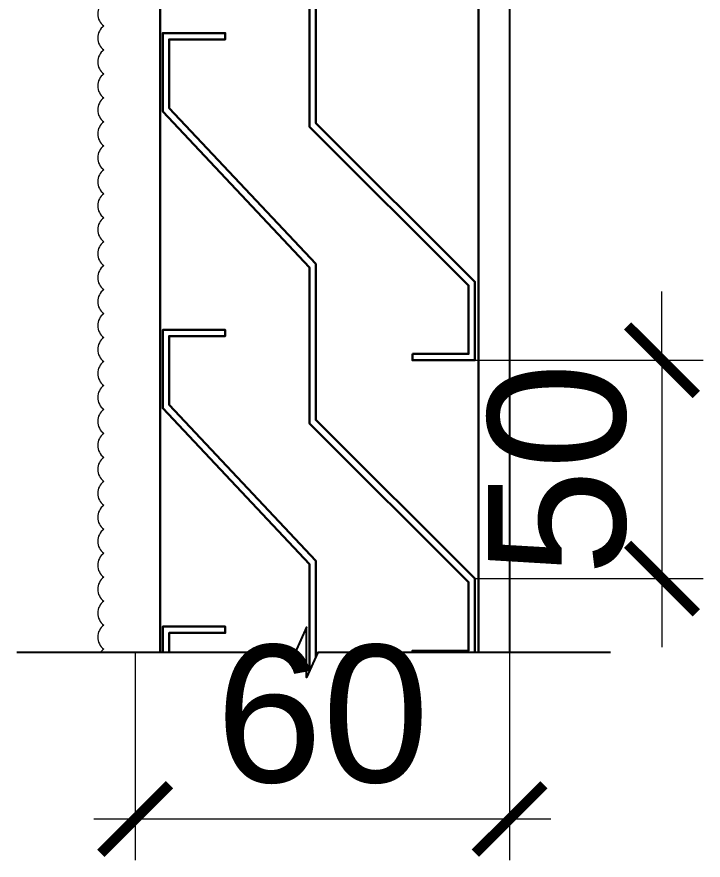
# Model space of a CAD drawing. Header units: millimetres. Extents: x -547695 to 905972, y -1055718 to 167349.
# Drawn here: x -513740 to -512948, y -1032551 to -1031578 of the extents above; entities that cross this region are included whole.
import ezdxf

# ---------------------------------------------------------------- set-up
doc = ezdxf.new("R2010")
doc.units = ezdxf.units.MM
doc.layers.get('DEFPOINTS').update_dxf_attribs({"color": 1, "lineweight": 25})
for name, color, linetype, lineweight in [('View-XTD-CT Cua$0$View-XĐL-CT Cửa$0$KT-Dim', 5, 'Continuous', 15), ('View-XTD-CT Cua$0$View-XĐL-CT Cửa$0$KT-NetThay', 7, 'Continuous', 18), ('View-XTD-CT Cua$0$View-XĐL-CT Cửa$0$Netmanh - Vietduc', 149, 'Continuous', 25), ('View-XTD-CT Cua$0$View-XĐL-CT Cửa$0$Profile - Vietduc', 14, 'Continuous', 30)]:
    doc.layers.add(name, color=color, linetype=linetype, lineweight=lineweight)
doc.styles.add('View-XTD-CT Cua$0$View-XĐL-CT Cửa$0$GM-Arial', font='arial.ttf')
doc.dimstyles.new('View-XTD-CT Cua$0$View-XĐL-CT Cửa$0$GM_DIM50', dxfattribs={"dimscale": 0.5, "dimtxt": 220, "dimasz": 110, "dimexe": 66, "dimexo": 0, "dimgap": 55, "dimtad": 1, "dimdec": 0, "dimzin": 0, "dimdsep": 46, "dimtxsty": 'View-XTD-CT Cua$0$View-XĐL-CT Cửa$0$GM-Arial', "dimblk": 'View-XTD-CT Cua$0$View-XĐL-CT Cửa$0$_ArchTick', "dimcen": 150, "dimdle": 66, "dimclrd": 256, "dimclre": 256, "dimclrt": 6, "dimadec": 0, "dimazin": 0, "dimtfac": 1, "dimtdec": 0, "dimtix": 1, "dimtmove": 2, "dimatfit": 3, "dimfxl": 1, "dimtvp": 0.833333, "dimtolj": 1, "dimtzin": 0, "dimarcsym": 0})

# ---------------------------------------------------------------- blocks, each defined once
blk = doc.blocks.new('View-XTD-CT Cua$0$View-XĐL-CT Cửa$0$_ArchTick')
at = {"color": 0, "linetype": 'ByBlock', "const_width": 0.15}
blk.add_lwpolyline([(-0.5, -0.5), (0.5, 0.5)], dxfattribs=at)
blk = doc.blocks.new('*D240')
at = {"layer": 'DEFPOINTS', "color": 0, "transparency": 16777216}
for p in [(-1983.99, 4808.92), (-1983.99, 4633.92), (-1834.17, 4633.92)]:
    blk.add_point(p, dxfattribs=at)
at = {"layer": 'View-XTD-CT Cua$0$View-XĐL-CT Cửa$0$KT-Dim', "lineweight": -2, "transparency": 16777216}
for p, q in [((-1834.17, 4808.92), (-1834.17, 4863.92)), ((-1983.99, 4808.92), (-1801.17, 4808.92)), ((-1834.17, 4808.92), (-1834.17, 4633.92)), ((-1983.99, 4633.92), (-1801.17, 4633.92)), ((-1834.17, 4633.92), (-1834.17, 4578.92))]:
    blk.add_line(p, q, dxfattribs=at)
at = {"layer": 'View-XTD-CT Cua$0$View-XĐL-CT Cửa$0$KT-Dim', "lineweight": -2, "transparency": 16777216, "xscale": 55, "yscale": 55, "zscale": 55}
for p, rotation in [((-1834.17, 4808.92), 270), ((-1834.17, 4633.92), 90)]:
    blk.add_blockref('View-XTD-CT Cua$0$View-XĐL-CT Cửa$0$_ArchTick', p, dxfattribs=dict(at, rotation=rotation))
at = {"layer": 'View-XTD-CT Cua$0$View-XĐL-CT Cửa$0$KT-Dim', "color": 6, "transparency": 16777216, "insert": (-1917.84, 4721.42), "char_height": 110, "attachment_point": 5, "rotation": 90, "style": 'View-XTD-CT Cua$0$View-XĐL-CT Cửa$0$GM-Arial'}
blk.add_mtext('\\A1;50', dxfattribs=at)
blk = doc.blocks.new('*D249')
at = {"layer": 'DEFPOINTS', "color": 0, "transparency": 16777216}
for p in [(-2256.15, 4574.7), (-1956.15, 4574.7), (-1956.15, 4441.2)]:
    blk.add_point(p, dxfattribs=at)
at = {"layer": 'View-XTD-CT Cua$0$View-XĐL-CT Cửa$0$KT-Dim', "lineweight": -2, "transparency": 16777216}
for p, q in [((-2256.15, 4574.7), (-2256.15, 4408.2)), ((-1956.15, 4574.7), (-1956.15, 4408.2)), ((-2289.15, 4441.2), (-1923.15, 4441.2))]:
    blk.add_line(p, q, dxfattribs=at)
at = {"layer": 'View-XTD-CT Cua$0$View-XĐL-CT Cửa$0$KT-Dim', "lineweight": -2, "transparency": 16777216, "xscale": 55, "yscale": 55, "zscale": 55, "rotation": 180}
blk.add_blockref('View-XTD-CT Cua$0$View-XĐL-CT Cửa$0$_ArchTick', (-2256.15, 4441.2), dxfattribs=at)
at = {"layer": 'View-XTD-CT Cua$0$View-XĐL-CT Cửa$0$KT-Dim', "lineweight": -2, "transparency": 16777216, "xscale": 55, "yscale": 55, "zscale": 55}
blk.add_blockref('View-XTD-CT Cua$0$View-XĐL-CT Cửa$0$_ArchTick', (-1956.15, 4441.2), dxfattribs=at)
at = {"layer": 'View-XTD-CT Cua$0$View-XĐL-CT Cửa$0$KT-Dim', "color": 6, "transparency": 16777216, "insert": (-2106.15, 4524.87), "char_height": 110, "attachment_point": 5, "style": 'View-XTD-CT Cua$0$View-XĐL-CT Cửa$0$GM-Arial'}
blk.add_mtext('\\A1;60', dxfattribs=at)
blk = doc.blocks.new('View-XTD-CT Cua$0$View-XĐL-CT Cửa$0$A$C77827696')
at = {"layer": 'View-XTD-CT Cua$0$View-XĐL-CT Cửa$0$KT-NetThay'}
for points in [[(-2281.15, 5096.02, 0.520567), (-2281.15, 5076.81, 0.520567), (-2281.15, 5057.6, 0.520567), (-2281.15, 5038.39, 0.520567), (-2281.15, 5019.18, 0.520567), (-2281.15, 4999.97, 0.520567), (-2281.15, 4980.76, 0.520567), (-2281.15, 4961.55, 0.520567), (-2281.15, 4942.34, 0.520567), (-2281.15, 4923.13, 0.520567), (-2281.15, 4903.92, 0.520567), (-2281.15, 4884.71, 0.520567), (-2281.15, 4865.5, 0.520567), (-2281.15, 4846.29, 0.520567), (-2281.15, 4827.08, 0.520567), (-2281.15, 4807.87, 0.520567), (-2281.15, 4788.66, 0.520567), (-2281.15, 4769.45, 0.520567), (-2281.15, 4750.24, 0.520567), (-2281.15, 4731.03, 0.520567), (-2281.15, 4711.82, 0.520567), (-2281.15, 4692.61, 0.520567), (-2281.15, 4673.4, 0.520567), (-2281.15, 4654.19, 0.520567), (-2281.15, 4634.98)], [(-2281.15, 4634.98, 0.520567), (-2281.15, 4615.77, 0.520567), (-2281.15, 4596.56, 0.520567), (-2281.15, 4577.35, 0.081366), (-2283.86, 4574.7, 0.081366)]]:
    blk.add_lwpolyline(points, format="xyb", dxfattribs=at)
at = {"layer": 'View-XTD-CT Cua$0$View-XĐL-CT Cửa$0$Netmanh - Vietduc'}
blk.add_line((-1956.15, 5308.92), (-1956.15, 4574.7), dxfattribs=at)
at = {"layer": 'View-XTD-CT Cua$0$View-XĐL-CT Cửa$0$Netmanh - Vietduc', "ltscale": 100}
blk.add_lwpolyline([(-1875.47, 4574.7), (-2109.88, 4574.7), (-2118.96, 4554.53), (-2118.96, 4594.88), (-2128.03, 4574.7), (-2350.88, 4574.7)], dxfattribs=at)
at = {"layer": 'View-XTD-CT Cua$0$View-XĐL-CT Cửa$0$Profile - Vietduc'}
for p, q in [((-2236.15, 4574.7), (-2236.15, 5308.92)), ((-1981.15, 4574.7), (-1981.15, 5308.92))]:
    blk.add_line(p, q, dxfattribs=at)
blk.add_lwpolyline([(-2033.99, 4813.92), (-2033.99, 4808.92), (-1983.99, 4808.92), (-1983.99, 4871.77), (-2111.49, 4998.92), (-2111.49, 5123.92), (-2228.99, 5248.89), (-2228.99, 5303.92), (-2183.99, 5303.92), (-2183.99, 5308.92), (-2233.99, 5308.92), (-2233.99, 5246.16), (-2116.49, 5121.18), (-2116.49, 4996.07), (-1988.99, 4868.92), (-1988.99, 4813.92)], close=True, dxfattribs=at)
for points in [[(-1983.99, 4574.7), (-1983.99, 4633.92), (-2111.49, 4761.07), (-2111.49, 4886.06), (-2228.99, 5011.04), (-2228.99, 5066.06), (-2183.99, 5066.06), (-2183.99, 5071.06), (-2233.99, 5071.06), (-2233.99, 5008.3), (-2116.49, 4883.33), (-2116.49, 4758.22), (-1988.99, 4631.06), (-1988.99, 4576.06), (-2033.99, 4576.06), (-2033.99, 4574.7)], [(-2111.49, 4571.14), (-2111.49, 4648.21), (-2228.99, 4773.19), (-2228.99, 4828.21), (-2183.99, 4828.21), (-2183.99, 4833.21), (-2233.99, 4833.21), (-2233.99, 4770.45), (-2116.49, 4645.47), (-2116.49, 4560.02)], [(-2228.99, 4574.7), (-2228.99, 4590.36), (-2183.99, 4590.36), (-2183.99, 4595.36), (-2233.99, 4595.36), (-2233.99, 4574.7)]]:
    blk.add_lwpolyline(points, dxfattribs=at)
at = {"layer": 'View-XTD-CT Cua$0$View-XĐL-CT Cửa$0$KT-Dim'}
dim = blk.add_linear_dim(base=(-1834.17, 4633.92), p1=(-1983.99, 4808.92), p2=(-1983.99, 4633.92), angle=90, text='50', dimstyle='View-XTD-CT Cua$0$View-XĐL-CT Cửa$0$GM_DIM50', dxfattribs=at)
dim.commit()
dim.dimension.update_dxf_attribs({"geometry": '*D240', "text_midpoint": (-1917.84, 4721.42)})
dim = blk.add_linear_dim(base=(-1956.15, 4441.2), p1=(-2256.15, 4574.7), p2=(-1956.15, 4574.7), text='60', dimstyle='View-XTD-CT Cua$0$View-XĐL-CT Cửa$0$GM_DIM50', dxfattribs=at)
dim.commit()
dim.dimension.update_dxf_attribs({"geometry": '*D249', "text_midpoint": (-2106.15, 4524.87)})

msp = doc.modelspace()

# ---------------------------------------------------------------- block references
at = {"layer": 'View-XTD-CT Cua$0$View-XĐL-CT Cửa$0$KT-NetThay', "xscale": 1.44, "yscale": 1.44, "zscale": 1.44}
msp.add_blockref('View-XTD-CT Cua$0$View-XĐL-CT Cửa$0$A$C77827696', (-510354.47, -1038899.17), dxfattribs=at)

doc.saveas('drawing.dxf')
